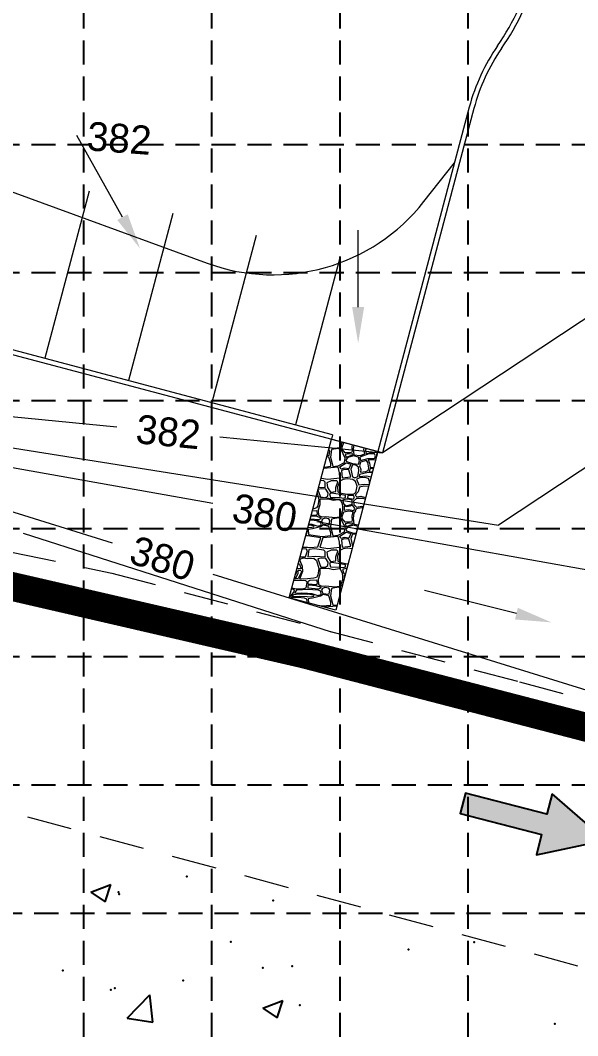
# Model space of a CAD drawing. Header units: feet. Extents: x 3681 to 4536, y 5858 to 6393.
# Drawn here: x 4155.2 to 4213.2, y 5952.6 to 6058.4 of the extents above; entities that cross this region are included whole.
import ezdxf
from ezdxf.enums import TextEntityAlignment as Align

# ---------------------------------------------------------------- set-up
doc = ezdxf.new("R2010")
doc.units = ezdxf.units.FT
doc.header["$MEASUREMENT"] = 0
doc.linetypes.add('DGN Style 2', pattern=[7.80286178864948, 4.681717073189688, -3.121144715459792])
doc.linetypes.add('HIDDEN', pattern=[0.375, 0.25, -0.125])
doc.layers.get('0').update_dxf_attribs({"lineweight": 0})
doc.layers.add('arrrrrows', color=252, linetype='Continuous')
doc.layers.add('GRID', color=254, linetype='HIDDEN')
for name, color, linetype, lineweight in [('Level 35', 7, 'Continuous', 0), ('Level 38', 7, 'Continuous', 0), ('Level 43', 7, 'Continuous', 0), ('LIMITS OF DISTURBANCE', 1, 'HIDDEN', 50), ('PC', 7, 'Continuous', 0), ('Proposed Contour Numbers', 7, 'Continuous', 0)]:
    doc.layers.add(name, color=color, linetype=linetype, lineweight=lineweight)
doc.styles.add('Style-ENGINEERING', font='ENGINEERING.shx')

# ---------------------------------------------------------------- blocks, each defined once
blk = doc.blocks.new('ARROW')
blk.add_lwpolyline([(-67.00679329302966, -25.35842018353742), (-59.3270347441985, -25.41938721699262), (-59.57091179542658, -56.1384215279777), (-51.89114823905948, -56.19938584448118), (-51.64727869913713, -25.48035696739953), (-43.96752265407486, -25.54132400085473), (-55.30425519266737, -2.410587189246144), (-67.00678578172392, -25.35840795725562)], close=True)
at = {"color": 254}
for points in [[(-43.96751955730906, -25.54132267721434), (-67.00679354271597, -25.35841771446121), (-55.30425158724847, -2.410596210431322), (-67.00679354271597, -25.35841771446121)], [(-59.57090883123692, -56.13841801592571), (-51.89115083610795, -56.19938633684342), (-59.32703554756517, -25.41938603537892), (-51.64727755243712, -25.48035435629663)]]:
    blk.add_solid(points, dxfattribs=at)

msp = doc.modelspace()

# ---------------------------------------------------------------- linework, layer by layer
at = {"color": 0, "linetype": 'ByBlock', "lineweight": -2}
for p, q in [((4162.504327082493, 5967.556971559786), (4164.604883042112, 5968.363299446262)), ((4163.996601414513, 5966.550403643362), (4164.60489114041, 5968.363278224926)), ((4162.504327091906, 5967.556971558502), (4163.996594722505, 5966.550424332254)), ((4166.314887025837, 5954.415466492193), (4168.651541888773, 5956.85076299396)), ((4168.982984909048, 5954.001647283216), (4168.651539375056, 5956.850741580057)), ((4180.411538646046, 5955.478404839827), (4182.512094605666, 5956.284732726303)), ((4181.903803351246, 5954.471822940175), (4182.512093077143, 5956.284697521739)), ((4180.411538659095, 5955.478404843533), (4181.903806289693, 5954.471857617285)), ((4166.314887027586, 5954.415466501288), (4168.982989649297, 5954.001668966224))]:
    msp.add_line(p, q, dxfattribs=at)
for p in [(4172.498211102531, 5969.203573974701), (4165.397253383499, 5967.537699581609), (4165.479043515267, 5967.357605153104), (4181.49371660044, 5966.680959001075), (4177.094410807884, 5962.390485331971), (4202.424789216369, 5962.350144220462), (4195.588755379329, 5961.58375968975), (4159.598825727612, 5959.387335862002), (4180.435559702751, 5959.663201753277), (4183.478277915516, 5959.855788687138), (4172.116319804172, 5958.359958524296), (4201.778449922055, 5958.806630277688), (4164.606124979266, 5957.37122261823), (4165.032457723982, 5957.55088396667), (4184.282864841784, 5955.803480807718), (4210.805566200144, 5953.846233182947)]:
    msp.add_point(p, dxfattribs=at)
at = {"layer": 'GRID', "linetype": 'HIDDEN', "ltscale": 10}
for p, q in [((4161.756003479193, 6378.749137308389), (4161.756003479193, 5912.023582068916)), ((4175.089336812514, 6378.749137308389), (4175.089336812514, 5912.023582068916)), ((4188.422670145836, 6378.749137308389), (4188.422670145836, 5912.023582068916)), ((4201.756003479157, 6378.749137308389), (4201.756003479157, 5912.023582068916)), ((3695.089336812951, 6045.415803975358), (4521.756003478866, 6045.415803975358)), ((3695.089336812951, 6032.082470642037), (4521.756003478866, 6032.082470642037)), ((3695.089336812951, 6018.749137308716), (4521.756003478866, 6018.749137308716)), ((3695.089336812951, 6005.415803975395), (4521.756003478866, 6005.415803975395)), ((3695.089336812951, 5992.082470642074), (4521.756003478866, 5992.082470642074)), ((3695.089336812951, 5978.749137308752), (4521.756003478866, 5978.749137308752)), ((3695.388284074318, 5965.356915402201), (4522.054950740233, 5965.356915402201))]:
    msp.add_line(p, q, dxfattribs=at)
at = {"layer": 'Level 35', "color": 7, "linetype": 'DGN Style 2', "lineweight": 0}
for p, q in [((4108.444766980295, 6012.532050074958), (4164.702590855115, 6000.790842332024)), ((4164.702590855115, 6000.790842332024), (4207.127434028294, 5989.456218005142)), ((4207.127434028294, 5989.456218005142), (4235.315396145096, 5981.934900915077)), ((4140.870734914798, 5979.480664467173), (4237.921528902507, 5953.191044831206))]:
    msp.add_line(p, q, dxfattribs=at)
at = {"layer": 'Level 38', "color": 7, "linetype": 'Continuous', "lineweight": 0}
for p, q in [((4201.917084457486, 6049.313639597276), (4192.392507049536, 6013.43367090058)), ((4202.400347197501, 6049.185354274216), (4192.875769789552, 6013.305385577521)), ((4162.34414672166, 6040.550935541506), (4157.725875091483, 6023.153476900949)), ((4171.042876041939, 6038.241799726417), (4166.424604411762, 6020.844341085861)), ((4179.741605362217, 6035.932663911329), (4175.12333373204, 6018.535205270772)), ((4192.875769789552, 6013.305385577521), (4113.620680427014, 6034.34417855944)), ((4187.688164972442, 6015.199786871201), (4114.23222849009, 6034.699155976395)), ((4188.440334682495, 6033.62352809624), (4183.822063052318, 6016.226069455684))]:
    msp.add_line(p, q, dxfattribs=at)
at = {"layer": 'Level 38', "color": 1, "linetype": 'Continuous', "lineweight": 0}
msp.add_line((4187.688164972442, 6015.199786871202), (4187.559879649381, 6014.716524131186), dxfattribs=at)
at = {"layer": 'Level 38', "color": 7, "linetype": 'Continuous', "lineweight": 0}
for centre, radius, start, end in [((4183.048368933649, 6070.749730019957), 26.5, 325.3894359229241, 344.732999999997), ((4183.048368933649, 6070.749730019957), 27, 325.3894359229242, 344.732999999997), ((4221.73085679812, 6044.053941351797), 20.5, 145.3894359229237, 165.1333267376576), ((4221.73085679812, 6044.053941351797), 20, 145.3894359229235, 165.1333267376562)]:
    msp.add_arc(centre, radius, start, end, dxfattribs=at)
at = {"layer": 'Level 43', "color": 1, "linetype": 'Continuous', "lineweight": 0}
for p, q in [((4183.180482253596, 5998.218926942215), (4187.559879649381, 6014.716524131186)), ((4187.335537927259, 6013.871408004517), (4187.998176677892, 6013.805290561923)), ((4187.559879649381, 6014.716524131186), (4192.392507049536, 6013.43367090058)), ((4187.998176677892, 6013.805290561923), (4188.529026677892, 6013.898740561923)), ((4188.529026677892, 6013.898740561923), (4188.687187455498, 6014.417272742404)), ((4188.674726677892, 6013.898740561923), (4188.843982123622, 6014.37565055019)), ((4188.695526677892, 6013.701440561923), (4188.674726677892, 6013.898740561923)), ((4189.740953613838, 6014.137543475362), (4189.694676677892, 6013.940290561923)), ((4189.694676677892, 6013.940290561923), (4189.736326677892, 6013.493740561923)), ((4189.891431806899, 6014.097598033655), (4189.829976677893, 6013.722190561924)), ((4187.290476677892, 6012.860290561923), (4187.078928392129, 6012.904736025973)), ((4187.11936148925, 6013.057051262323), (4187.332076677892, 6013.036840561923)), ((4187.311276677892, 6013.659890561923), (4187.280921015481, 6013.665661019538)), ((4187.498626677892, 6012.195740561923), (4187.290476677892, 6012.860290561923)), ((4187.404926677892, 6013.483390561923), (4187.311276677892, 6013.659890561923)), ((4187.332076677892, 6013.036840561923), (4187.404926677892, 6013.483390561923)), ((4187.581876677892, 6013.639140561922), (4187.456976677892, 6012.860290561923)), ((4187.456976677892, 6012.860290561923), (4187.654726677893, 6012.206090561923)), ((4188.300026677892, 6013.763740561923), (4187.581876677892, 6013.639140561922)), ((4192.392507049536, 6013.43367090058), (4188.013109653753, 5996.936073711613)), ((4188.581026677892, 6013.639140561922), (4188.300026677892, 6013.763740561923)), ((4188.997376677892, 6012.746090561923), (4188.581026677892, 6013.639140561922)), ((4188.997376677892, 6013.306840561922), (4188.695526677892, 6013.701440561923)), ((4189.434476677892, 6013.296440561923), (4188.997376677892, 6013.306840561922)), ((4189.205526677893, 6013.171840561923), (4189.007776677892, 6013.119940561924)), ((4189.007776677892, 6013.119940561924), (4189.111826677892, 6012.870690561924)), ((4189.278376677892, 6012.829140561923), (4189.080626677892, 6012.569540561923)), ((4189.111826677892, 6012.870690561924), (4189.809176677892, 6013.109540561923)), ((4189.757126677892, 6013.213390561923), (4189.205526677893, 6013.171840561923)), ((4189.861226677893, 6012.984940561923), (4189.278376677892, 6012.829140561923)), ((4189.642676677892, 6013.348390561922), (4189.434476677892, 6013.296440561923)), ((4189.736326677892, 6013.493740561923), (4189.642676677892, 6013.348390561922)), ((4189.809176677892, 6013.109540561923), (4189.757126677892, 6013.213390561923)), ((4189.829976677893, 6013.722190561924), (4189.902876677892, 6013.109540561923)), ((4190.392026677892, 6012.849940561923), (4189.861226677893, 6012.984940561923)), ((4189.902876677892, 6013.109540561923), (4190.548126677892, 6013.016090561923)), ((4190.475276677892, 6012.486490561923), (4190.392026677892, 6012.849940561923)), ((4191.459226677893, 6013.205190561924), (4190.519626677892, 6012.854840561923)), ((4190.519626677892, 6012.854840561923), (4190.595526677892, 6012.494990561923)), ((4190.548126677892, 6013.016090561923), (4191.026926677892, 6013.192590561923)), ((4190.954076677893, 6013.649540561923), (4190.988423903088, 6013.806394152615)), ((4191.026926677892, 6013.192590561923), (4190.954076677893, 6013.649540561923)), ((4191.195276280957, 6013.75148380691), (4191.127026677892, 6013.602890561922)), ((4191.127026677892, 6013.602890561922), (4191.174476677892, 6013.252540561923)), ((4191.174476677892, 6013.252540561923), (4191.705976677892, 6013.347240561923)), ((4191.354826677893, 6012.722290561923), (4192.076126677892, 6012.769590561923)), ((4192.047676677892, 6013.205190561924), (4191.459226677893, 6013.205190561924)), ((4191.705976677892, 6013.347240561923), (4192.294426677892, 6013.366190561924)), ((4192.152076677892, 6013.006340561923), (4192.047676677892, 6013.205190561924)), ((4192.076126677892, 6012.769590561923), (4192.152076677892, 6013.006340561923)), ((4192.265926677892, 6013.186240561923), (4192.24713539288, 6012.886042353212)), ((4192.346442001712, 6013.260139582268), (4192.265926677892, 6013.186240561923)), ((4192.294426677892, 6013.366190561924), (4192.344825918351, 6013.446328175415)), ((4188.268826677892, 6011.801090561923), (4186.754713574021, 6011.683388660471)), ((4186.793997823651, 6011.831376081497), (4187.498626677892, 6011.904940561923)), ((4187.498626677892, 6011.904940561923), (4187.498626677892, 6012.195740561923)), ((4187.654726677893, 6012.206090561923), (4187.696376677893, 6011.894590561923)), ((4187.696376677893, 6011.894590561923), (4188.258376677893, 6011.946490561923)), ((4188.258376677893, 6011.946490561923), (4188.914076677893, 6012.299540561923)), ((4188.404126677892, 6011.240340561922), (4188.268826677892, 6011.801090561923)), ((4188.435326677893, 6011.853040561923), (4189.101426677892, 6012.278790561923)), ((4188.549826677892, 6011.603790561923), (4188.435326677893, 6011.853040561923)), ((4188.914076677893, 6011.728440561923), (4188.549826677892, 6011.603790561923)), ((4188.914076677893, 6012.299540561923), (4188.997376677892, 6012.746090561923)), ((4189.392876677893, 6011.655740561923), (4188.914076677893, 6011.728440561923)), ((4189.080626677892, 6012.569540561923), (4189.122276677892, 6012.393040561923)), ((4189.101426677892, 6012.278790561923), (4189.580226677892, 6012.123040561923)), ((4189.122276677892, 6012.393040561923), (4189.757126677892, 6012.206090561923)), ((4189.580226677892, 6012.123040561923), (4189.392876677893, 6011.655740561923)), ((4189.767576677892, 6012.060740561923), (4189.580226677892, 6011.603790561923)), ((4189.757126677892, 6012.206090561923), (4190.371226677892, 6012.123040561923)), ((4190.121426677892, 6012.008790561923), (4189.767576677892, 6012.060740561923)), ((4190.381626677892, 6011.811490561923), (4190.121426677892, 6012.008790561923)), ((4190.371226677892, 6012.123040561923), (4190.475276677892, 6012.486490561923)), ((4190.412826677893, 6011.437640561922), (4190.381626677892, 6011.811490561923)), ((4190.600176677892, 6012.351490561923), (4190.496126677892, 6011.946490561923)), ((4190.496126677892, 6011.946490561923), (4190.631426677892, 6011.562290561923)), ((4190.595526677892, 6012.494990561923), (4191.354826677893, 6012.722290561923)), ((4191.214276677892, 6012.517640561922), (4190.600176677892, 6012.351490561923)), ((4191.370376677893, 6012.299540561923), (4191.214276677892, 6012.517640561922)), ((4191.474476677892, 6011.749190561924), (4191.370376677893, 6012.299540561923)), ((4191.391176677892, 6011.479190561923), (4191.474476677892, 6011.749190561924)), ((4191.990726677893, 6012.589690561923), (4191.402276677893, 6012.570740561923)), ((4191.402276677893, 6012.570740561923), (4191.535126677893, 6012.239340561923)), ((4191.535126677893, 6012.239340561923), (4191.592076677893, 6011.803740561923)), ((4191.592076677893, 6011.803740561923), (4191.953588758755, 6011.780224888316)), ((4192.157880733167, 6012.549811751118), (4191.990726677893, 6012.589690561923)), ((4186.48884977797, 6010.681855020566), (4187.207176677892, 6010.565390561923)), ((4187.207176677892, 6010.565390561923), (4188.435326677893, 6010.700390561922)), ((4188.435326677893, 6010.700390561922), (4188.404126677892, 6011.240340561922)), ((4188.924526677893, 6011.572640561923), (4188.601876677893, 6011.458440561923)), ((4188.601876677893, 6011.458440561923), (4188.685126677892, 6010.721140561923)), ((4188.685126677892, 6010.721140561923), (4189.590626677892, 6010.804240561924)), ((4189.382476677893, 6011.531140561922), (4188.924526677893, 6011.572640561923)), ((4189.590626677892, 6010.804240561924), (4189.382476677893, 6011.531140561922)), ((4189.580226677892, 6011.603790561923), (4189.767576677892, 6010.804240561924)), ((4189.767576677892, 6010.804240561924), (4189.996526677892, 6010.700390561922)), ((4189.996526677892, 6010.700390561922), (4190.298376677893, 6010.835390561922)), ((4190.511876677892, 6010.699840561922), (4190.180626677892, 6010.556890561923)), ((4190.298376677893, 6010.835390561922), (4190.412826677893, 6011.437640561922)), ((4190.491126677893, 6011.055690561923), (4190.462676677892, 6010.856840561923)), ((4190.462676677892, 6010.856840561923), (4191.221926677892, 6010.904140561923)), ((4191.392776677892, 6011.263990561923), (4190.491126677893, 6011.055690561923)), ((4191.031126677893, 6010.753440561924), (4190.511876677892, 6010.699840561922)), ((4190.631426677892, 6011.562290561923), (4190.600176677892, 6011.302690561924)), ((4190.600176677892, 6011.302690561924), (4191.151826677892, 6011.354590561923)), ((4191.425026677892, 6010.628340561922), (4191.031126677893, 6010.753440561924)), ((4191.151826677892, 6011.354590561923), (4191.391176677892, 6011.479190561923)), ((4191.221926677892, 6010.904140561923), (4191.693549542852, 6010.800632983405)), ((4191.801959622292, 6011.209023832689), (4191.392776677892, 6011.263990561923)), ((4191.592076677893, 6011.690140561923), (4191.506676677892, 6011.377640561923)), ((4191.506676677892, 6011.377640561923), (4191.835629083932, 6011.335859825293)), ((4191.921905786604, 6011.66087218632), (4191.592076677893, 6011.690140561923)), ((4186.238203718689, 6009.737648010031), (4186.926976677893, 6009.690240561923)), ((4186.784276677892, 6010.384190561923), (4186.423722585382, 6010.436514830522)), ((4186.909126677892, 6010.259640561922), (4186.784276677892, 6010.384190561923)), ((4186.926976677893, 6009.690240561923), (4186.909126677892, 6010.259640561922)), ((4187.551176677892, 6010.401990561923), (4187.078526677892, 6010.188490561924)), ((4187.078526677892, 6010.188490561924), (4187.158776677892, 6009.690240561923)), ((4187.158776677892, 6009.690240561923), (4187.453076677893, 6009.227590561923)), ((4188.130776677892, 6010.401990561923), (4187.551176677892, 6010.401990561923)), ((4188.014876677892, 6009.708040561923), (4188.228876677892, 6010.304140561922)), ((4188.032676677892, 6009.298790561923), (4188.014876677892, 6009.708040561923)), ((4188.228876677892, 6010.304140561922), (4188.130776677892, 6010.401990561923)), ((4188.433976677892, 6010.348640561922), (4188.184276677892, 6009.779190561923)), ((4188.184276677892, 6009.779190561923), (4188.246726677892, 6009.263190561924)), ((4188.799576677892, 6010.544340561923), (4188.433976677892, 6010.348640561922)), ((4189.236526677892, 6010.597740561923), (4188.799576677892, 6010.544340561923)), ((4189.807226677893, 6010.526540561923), (4189.236526677892, 6010.597740561923)), ((4190.074776677892, 6010.313040561923), (4189.807226677893, 6010.526540561923)), ((4190.235276677892, 6009.823690561923), (4190.074776677892, 6010.313040561923)), ((4190.146076677893, 6009.325440561924), (4190.235276677892, 6009.823690561923)), ((4190.180626677892, 6010.556890561923), (4190.413376677892, 6009.967390561923)), ((4190.485026677892, 6009.735140561923), (4190.341776677892, 6009.252790561923)), ((4190.413376677892, 6009.967390561923), (4190.977426677892, 6010.029890561923)), ((4190.941576677892, 6009.833390561923), (4190.485026677892, 6009.735140561923)), ((4191.430984191988, 6009.811524893209), (4190.941576677892, 6009.833390561923)), ((4190.977426677892, 6010.029890561923), (4191.480497792653, 6009.998047230722)), ((4191.523526677892, 6010.315740561923), (4191.425026677892, 6010.628340561922)), ((4191.530687006179, 6010.187114664695), (4191.523526677892, 6010.315740561923)), ((4186.06714090986, 6009.093238503647), (4186.240326677893, 6008.498040561923)), ((4186.166327085932, 6009.4668820513), (4186.445426677892, 6008.631490561923)), ((4186.498926677892, 6009.547890561923), (4186.171868918492, 6009.487758649835)), ((4186.445426677892, 6008.631490561923), (4186.935876677892, 6008.640390561923)), ((4186.980476677893, 6009.512290561923), (4186.498926677892, 6009.547890561923)), ((4186.935876677892, 6008.640390561923), (4187.185576677893, 6008.782740561923)), ((4187.221226677892, 6009.129740561923), (4186.980476677893, 6009.512290561923)), ((4187.185576677893, 6008.782740561923), (4187.221226677892, 6009.129740561923)), ((4187.577926677892, 6009.111940561923), (4187.354976677892, 6009.049640561922)), ((4187.354976677892, 6009.049640561922), (4187.461976677892, 6008.667090561923)), ((4187.453076677893, 6009.227590561923), (4188.032676677892, 6009.298790561923)), ((4187.461976677892, 6008.667090561923), (4188.469626677892, 6008.640390561923)), ((4188.264526677892, 6009.014090561923), (4187.577926677892, 6009.111940561923)), ((4188.246726677892, 6009.263190561924), (4188.425076677892, 6009.147540561923)), ((4189.040326677892, 6008.862840561923), (4188.264526677892, 6009.014090561923)), ((4188.425076677892, 6009.147540561923), (4189.174126677893, 6008.987390561922)), ((4188.469626677892, 6008.640390561923), (4188.826326677892, 6008.595890561923)), ((4188.826326677892, 6008.595890561923), (4189.040326677892, 6008.649290561922)), ((4189.040326677892, 6008.649290561922), (4189.040326677892, 6008.862840561923)), ((4189.174126677893, 6008.987390561922), (4189.833976677893, 6008.987390561922)), ((4189.263276677892, 6008.853940561923), (4189.227626677893, 6008.631490561923)), ((4189.227626677893, 6008.631490561923), (4189.833976677893, 6008.489140561923)), ((4189.851826677893, 6008.853940561923), (4189.263276677892, 6008.853940561923)), ((4189.833976677893, 6008.987390561922), (4190.065826677893, 6009.138640561922)), ((4189.833976677893, 6008.489140561923), (4189.976676677892, 6008.649290561922)), ((4190.189576677893, 6008.547140561923), (4189.849376677892, 6008.288140561923)), ((4189.976676677892, 6008.649290561922), (4189.851826677893, 6008.853940561923)), ((4190.341776677892, 6009.252790561923), (4190.037376677892, 6008.913390561923)), ((4190.037376677892, 6008.913390561923), (4190.225376677892, 6008.734740561923)), ((4190.065826677893, 6009.138640561922), (4190.146076677893, 6009.325440561924)), ((4190.878926677892, 6008.565040561923), (4190.189576677893, 6008.547140561923)), ((4190.225376677892, 6008.734740561923), (4190.610326677893, 6008.779390561923)), ((4190.610326677893, 6008.779390561923), (4191.124823546606, 6008.658189275056)), ((4191.076427364148, 6008.475876355827), (4190.878926677892, 6008.565040561923)), ((4186.008476677893, 6007.563840561923), (4185.723126677893, 6007.474890561923)), ((4186.151126677893, 6007.804090561923), (4186.008476677893, 6007.563840561923)), ((4186.240326677893, 6008.498040561923), (4186.151126677893, 6007.804090561923)), ((4186.174676677892, 6007.279290561923), (4186.400826677893, 6007.919740561923)), ((4186.400826677893, 6007.919740561923), (4186.409726677893, 6008.480240561923)), ((4186.409726677893, 6008.480240561923), (4187.230126677892, 6008.533640561923)), ((4187.230126677892, 6008.533640561923), (4187.756276677892, 6008.391290561923)), ((4187.756276677892, 6008.391290561923), (4188.451826677892, 6008.471340561923)), ((4188.451826677892, 6008.471340561923), (4188.683676677892, 6008.026490561923)), ((4188.683676677892, 6008.026490561923), (4188.728226677892, 6007.661740561924)), ((4188.728226677892, 6007.661740561924), (4188.706576677892, 6007.280840561923)), ((4189.067126677893, 6008.471340561923), (4188.719326677892, 6008.391290561923)), ((4188.719326677892, 6008.391290561923), (4188.862026677893, 6007.973140561922)), ((4188.862026677893, 6007.973140561922), (4189.147376677893, 6007.804090561923)), ((4189.174126677893, 6007.688440561923), (4188.879826677892, 6007.750690561923)), ((4188.879826677892, 6007.750690561923), (4188.897676677892, 6007.341440561923)), ((4189.379226677893, 6008.489140561923), (4189.067126677893, 6008.471340561923)), ((4189.147376677893, 6007.804090561923), (4189.709126677893, 6007.955340561923)), ((4189.521876677893, 6007.750690561923), (4189.174126677893, 6007.688440561923)), ((4189.718076677893, 6008.373490561923), (4189.379226677893, 6008.489140561923)), ((4189.744826677893, 6007.857440561923), (4189.521876677893, 6007.750690561923)), ((4189.709126677893, 6007.955340561923), (4189.718076677893, 6008.373490561923)), ((4189.914226677893, 6007.697290561923), (4189.744826677893, 6007.857440561923)), ((4189.849376677892, 6008.288140561923), (4189.885176677892, 6007.930840561923)), ((4189.885176677892, 6007.930840561923), (4190.171676677892, 6007.653940561923)), ((4189.896426677892, 6007.314740561923), (4189.985576677893, 6007.501590561923)), ((4189.985576677893, 6007.501590561923), (4189.914226677893, 6007.697290561923)), ((4190.086176677892, 6007.278790561923), (4190.189576677893, 6007.519940561923)), ((4190.171676677892, 6007.653940561923), (4190.726726677893, 6007.752190561923)), ((4190.189576677893, 6007.519940561923), (4190.726726677893, 6007.600340561923)), ((4190.726726677893, 6007.752190561923), (4190.868254078635, 6007.691668233219)), ((4190.726726677893, 6007.600340561923), (4190.831345512623, 6007.552630233271)), ((4185.361641586516, 6006.435556954854), (4186.270476677892, 6006.354590561923)), ((4185.989476677893, 6006.697240561924), (4185.438498117373, 6006.725082652759)), ((4185.473226997537, 6006.855909573444), (4186.051926677892, 6006.811490561923)), ((4186.031076677892, 6007.257990561923), (4185.574548312119, 6007.237596386397)), ((4185.723126677893, 6007.474890561923), (4185.635538037193, 6007.467350351612)), ((4186.541076677892, 6006.510340561923), (4185.989476677893, 6006.697240561924)), ((4186.114326677893, 6006.977640561922), (4186.031076677892, 6007.257990561923)), ((4186.051926677892, 6006.811490561923), (4186.114326677893, 6006.977640561922)), ((4186.174676677892, 6007.257040561923), (4186.228826677892, 6006.853040561923)), ((4186.228826677892, 6006.853040561923), (4186.384976677892, 6006.707640561923)), ((4186.270476677892, 6006.354590561923), (4186.541076677892, 6006.510340561923)), ((4186.384976677892, 6006.707640561923), (4186.624326677893, 6006.645340561923)), ((4186.624326677893, 6006.645340561923), (4186.957376677892, 6006.686890561922)), ((4186.874126677892, 6006.520740561923), (4186.634726677892, 6006.385740561923)), ((4187.311276677892, 6006.437640561922), (4186.874126677892, 6006.520740561923)), ((4186.957376677892, 6006.686890561922), (4187.998176677892, 6006.583040561923)), ((4187.404926677892, 6006.261140561923), (4187.311276677892, 6006.437640561922)), ((4188.300026677892, 6006.541490561923), (4187.581876677892, 6006.416890561923)), ((4187.998176677892, 6006.583040561923), (4188.529026677892, 6006.676490561923)), ((4188.581026677892, 6006.416890561923), (4188.300026677892, 6006.541490561923)), ((4188.529026677892, 6006.676490561923), (4188.706576677892, 6007.258590561923)), ((4188.674726677892, 6006.676490561923), (4188.851626677892, 6007.174940561923)), ((4188.695526677892, 6006.479190561923), (4188.674726677892, 6006.676490561923)), ((4188.997376677892, 6006.084590561923), (4188.695526677892, 6006.479190561923)), ((4188.851626677892, 6007.174940561923), (4189.372026677892, 6007.278790561923)), ((4188.897676677892, 6007.341440561923), (4189.316776677892, 6007.394840561923)), ((4189.316776677892, 6007.394840561923), (4189.896426677892, 6007.314740561923)), ((4189.372026677892, 6007.278790561923), (4189.809176677892, 6007.206090561923)), ((4189.809176677892, 6007.206090561923), (4189.694676677892, 6006.718040561923)), ((4189.694676677892, 6006.718040561923), (4189.736326677892, 6006.271490561923)), ((4189.913276677892, 6007.008790561923), (4189.829976677893, 6006.499940561924)), ((4189.829976677893, 6006.499940561924), (4189.902876677892, 6005.887290561923)), ((4190.081226677892, 6007.261090561923), (4189.913276677892, 6007.008790561923)), ((4185.119411916058, 6005.523055263576), (4185.541926677892, 6005.554990561923)), ((4185.583526677892, 6005.399240561923), (4185.146426677892, 6005.326540561923)), ((4185.521076677893, 6005.752290561923), (4185.189450376108, 6005.786896654799)), ((4185.217808007414, 6005.89372248864), (4185.541926677892, 6005.866540561923)), ((4186.187226677893, 6006.240340561922), (4185.320536299171, 6006.280709515428)), ((4185.781276677892, 6005.669190561924), (4185.521076677893, 6005.752290561923)), ((4185.541926677892, 6005.866540561923), (4186.166376677892, 6005.679590561923)), ((4185.541926677892, 6005.554990561923), (4185.750076677892, 6005.596540561923)), ((4186.416176677893, 6005.596540561923), (4185.583526677892, 6005.399240561923)), ((4185.750076677892, 6005.596540561923), (4185.781276677892, 6005.669190561924)), ((4186.166376677892, 6005.679590561923), (4186.489026677892, 6005.783440561923)), ((4186.478626677892, 6006.126140561923), (4186.187226677893, 6006.240340561922)), ((4186.697176677892, 6005.762690561924), (4186.416176677893, 6005.596540561923)), ((4186.489026677892, 6005.783440561923), (4186.478626677892, 6006.126140561923)), ((4186.634726677892, 6006.385740561923), (4186.530676677892, 6006.229990561923)), ((4186.530676677892, 6006.229990561923), (4186.676376677892, 6005.876890561923)), ((4186.676376677892, 6005.876890561923), (4187.332076677892, 6005.814590561923)), ((4187.290476677892, 6005.638040561923), (4186.697176677892, 6005.762690561924)), ((4187.498626677892, 6004.973490561923), (4187.290476677892, 6005.638040561923)), ((4187.332076677892, 6005.814590561923), (4187.404926677892, 6006.261140561923)), ((4187.581876677892, 6006.416890561923), (4187.456976677892, 6005.638040561923)), ((4187.456976677892, 6005.638040561923), (4187.654726677893, 6004.983840561923)), ((4188.997376677892, 6005.523840561923), (4188.581026677892, 6006.416890561923)), ((4188.914076677893, 6005.077290561923), (4188.997376677892, 6005.523840561923)), ((4189.434476677892, 6006.074190561923), (4188.997376677892, 6006.084590561923)), ((4189.205526677893, 6005.949590561922), (4189.007776677892, 6005.897690561923)), ((4189.007776677892, 6005.897690561923), (4189.111826677892, 6005.648440561923)), ((4189.278376677892, 6005.606890561922), (4189.080626677892, 6005.347290561923)), ((4189.111826677892, 6005.648440561923), (4189.809176677892, 6005.887290561923)), ((4189.757126677892, 6005.991140561922), (4189.205526677893, 6005.949590561922)), ((4189.861226677893, 6005.762690561924), (4189.278376677892, 6005.606890561922)), ((4189.642676677892, 6006.126140561923), (4189.434476677892, 6006.074190561923)), ((4189.736326677892, 6006.271490561923), (4189.642676677892, 6006.126140561923)), ((4189.809176677892, 6005.887290561923), (4189.757126677892, 6005.991140561922)), ((4190.324890102814, 6005.644765613987), (4189.861226677893, 6005.762690561924)), ((4189.902876677892, 6005.887290561923), (4190.371262660527, 6005.819455350645)), ((4185.057526677892, 6004.652540561923), (4184.890192764843, 6004.659565408011)), ((4184.934293962747, 6004.825698721071), (4184.978226677892, 6004.827690561923)), ((4184.978226677892, 6004.827690561923), (4185.035176677892, 6005.064440561923)), ((4185.035176677892, 6005.064440561923), (4185.026468336801, 6005.172928158564)), ((4186.478626677892, 6004.454240561923), (4185.072426677893, 6004.652290561923)), ((4185.146426677892, 6005.326540561923), (4185.177626677892, 6004.796940561923)), ((4185.177626677892, 6004.796940561923), (4186.603526677892, 6004.589240561923)), ((4186.155976677893, 6003.530040561923), (4186.478626677892, 6004.454240561923)), ((4186.665976677892, 6004.454240561923), (4186.374526677892, 6003.478140561922)), ((4186.603526677892, 6004.589240561923), (4187.498626677892, 6004.682690561924)), ((4188.268826677892, 6004.578840561922), (4186.665976677892, 6004.454240561923)), ((4187.498626677892, 6004.682690561924), (4187.498626677892, 6004.973490561923)), ((4187.654726677893, 6004.983840561923), (4187.696376677893, 6004.672340561923)), ((4187.696376677893, 6004.672340561923), (4188.258376677893, 6004.724240561924)), ((4188.258376677893, 6004.724240561924), (4188.914076677893, 6005.077290561923)), ((4188.404126677892, 6004.018090561923), (4188.268826677892, 6004.578840561922)), ((4188.435326677893, 6004.630790561923), (4189.101426677892, 6005.056540561923)), ((4188.549826677892, 6004.381540561923), (4188.435326677893, 6004.630790561923)), ((4188.914076677893, 6004.506190561923), (4188.549826677892, 6004.381540561923)), ((4188.924526677893, 6004.350390561923), (4188.601876677893, 6004.236190561924)), ((4189.392876677893, 6004.433490561923), (4188.914076677893, 6004.506190561923)), ((4189.382476677893, 6004.308890561922), (4188.924526677893, 6004.350390561923)), ((4189.080626677892, 6005.347290561923), (4189.122276677892, 6005.170790561923)), ((4189.101426677892, 6005.056540561923), (4189.580226677892, 6004.900790561923)), ((4189.122276677892, 6005.170790561923), (4189.757126677892, 6004.983840561923)), ((4189.590626677892, 6003.581990561923), (4189.382476677893, 6004.308890561922)), ((4189.580226677892, 6004.900790561923), (4189.392876677893, 6004.433490561923)), ((4189.767576677892, 6004.838490561923), (4189.580226677892, 6004.381540561923)), ((4189.580226677892, 6004.381540561923), (4189.767576677892, 6003.581990561923)), ((4189.757126677892, 6004.983840561923), (4190.135847077489, 6004.932622960251)), ((4190.097982221609, 6004.789982527456), (4189.767576677892, 6004.838490561923)), ((4184.963376677892, 6003.281040561923), (4184.532191469866, 6003.310941242653)), ((4184.580028793822, 6003.491148889939), (4185.057626677893, 6003.469390561922)), ((4185.070826677892, 6003.102440561924), (4184.963376677892, 6003.281040561923)), ((4185.071926677892, 6003.469340561923), (4185.364976677893, 6003.446990561923)), ((4185.803376677893, 6003.304290561923), (4185.214826677892, 6003.233140561922)), ((4185.364976677893, 6003.446990561923), (4186.155976677893, 6003.530040561923)), ((4186.784276677892, 6003.161940561923), (4185.803376677893, 6003.304290561923)), ((4186.374526677892, 6003.478140561922), (4187.207176677892, 6003.343140561922)), ((4187.207176677892, 6003.343140561922), (4188.435326677893, 6003.478140561922)), ((4188.435326677893, 6003.478140561922), (4188.404126677892, 6004.018090561923)), ((4188.799576677892, 6003.322090561923), (4188.433976677892, 6003.126390561923)), ((4188.601876677893, 6004.236190561924), (4188.685126677892, 6003.498890561923)), ((4188.685126677892, 6003.498890561923), (4189.590626677892, 6003.581990561923)), ((4189.236526677892, 6003.375490561923), (4188.799576677892, 6003.322090561923)), ((4189.706917418222, 6003.316805051651), (4189.236526677892, 6003.375490561923)), ((4189.767576677892, 6003.581990561923), (4189.776266365678, 6003.578048984826)), ((4184.300876677892, 6002.244940561924), (4184.614226677892, 6002.369990561923)), ((4184.300876677892, 6002.066290561923), (4184.300876677892, 6002.244940561924)), ((4184.314359769501, 6002.490348973251), (4184.757476677893, 6002.468240561923)), ((4184.614226677892, 6002.369990561923), (4185.057776677892, 6002.321640561922)), ((4184.757476677893, 6002.468240561923), (4184.855926677892, 6002.495040561923)), ((4184.855926677892, 6002.495040561923), (4185.070826677892, 6003.102440561924)), ((4185.070976677893, 6002.321640561922), (4185.749876677893, 6002.352340561923)), ((4185.214826677892, 6003.233140561922), (4185.125676677892, 6002.467990561923)), ((4185.125676677892, 6002.467990561923), (4185.892526677892, 6002.539190561924)), ((4185.749876677893, 6002.352340561923), (4185.999576677892, 6002.103190561923)), ((4185.892526677892, 6002.539190561924), (4186.926976677893, 6002.467990561923)), ((4186.498926677892, 6002.325640561922), (4186.160076677892, 6002.263340561923)), ((4186.160076677892, 6002.263340561923), (4186.445426677892, 6001.409240561923)), ((4186.980476677893, 6002.290040561923), (4186.498926677892, 6002.325640561922)), ((4186.909126677892, 6003.037390561923), (4186.784276677892, 6003.161940561923)), ((4186.926976677893, 6002.467990561923), (4186.909126677892, 6003.037390561923)), ((4187.221226677892, 6001.907490561923), (4186.980476677893, 6002.290040561923)), ((4187.551176677892, 6003.179740561923), (4187.078526677892, 6002.966240561923)), ((4187.078526677892, 6002.966240561923), (4187.158776677892, 6002.467990561923)), ((4187.158776677892, 6002.467990561923), (4187.453076677893, 6002.005340561923)), ((4188.130776677892, 6003.179740561923), (4187.551176677892, 6003.179740561923)), ((4188.014876677892, 6002.485790561923), (4188.228876677892, 6003.081890561923)), ((4188.032676677892, 6002.076540561923), (4188.014876677892, 6002.485790561923)), ((4188.228876677892, 6003.081890561923), (4188.130776677892, 6003.179740561923)), ((4188.433976677892, 6003.126390561923), (4188.184276677892, 6002.556940561924)), ((4188.184276677892, 6002.556940561924), (4188.246726677892, 6002.040940561923)), ((4184.139726677892, 6001.217740561923), (4183.997529526441, 6001.296819988577)), ((4184.127348920095, 6001.785861715157), (4184.247176677892, 6001.717940561924)), ((4184.417276677892, 6001.244540561923), (4184.139726677892, 6001.217740561923)), ((4184.247176677892, 6001.717940561924), (4184.417276677892, 6001.244540561923)), ((4184.560526677892, 6001.467840561922), (4184.300876677892, 6002.066290561923)), ((4184.605276677892, 6000.985490561923), (4184.560526677892, 6001.467840561922)), ((4185.999576677892, 6002.103190561923), (4186.240326677893, 6001.275790561923)), ((4186.240326677893, 6001.275790561923), (4186.151126677893, 6000.581840561923)), ((4186.400826677893, 6000.697490561924), (4186.409726677893, 6001.257990561923)), ((4186.409726677893, 6001.257990561923), (4187.230126677892, 6001.311390561923)), ((4186.445426677892, 6001.409240561923), (4186.935876677892, 6001.418140561923)), ((4186.935876677892, 6001.418140561923), (4187.185576677893, 6001.560490561923)), ((4187.185576677893, 6001.560490561923), (4187.221226677892, 6001.907490561923)), ((4187.230126677892, 6001.311390561923), (4187.756276677892, 6001.169040561923)), ((4187.577926677892, 6001.889690561923), (4187.354976677892, 6001.827390561923)), ((4187.354976677892, 6001.827390561923), (4187.461976677892, 6001.444840561922)), ((4187.453076677893, 6002.005340561923), (4188.032676677892, 6002.076540561923)), ((4187.461976677892, 6001.444840561922), (4188.469626677892, 6001.418140561923)), ((4188.264526677892, 6001.791840561923), (4187.577926677892, 6001.889690561923)), ((4187.756276677892, 6001.169040561923), (4188.451826677892, 6001.249090561922)), ((4188.246726677892, 6002.040940561923), (4188.425076677892, 6001.925290561923)), ((4189.040326677892, 6001.640590561923), (4188.264526677892, 6001.791840561923)), ((4188.425076677892, 6001.925290561923), (4189.174126677893, 6001.765140561923)), ((4188.451826677892, 6001.249090561922), (4188.683676677892, 6000.804240561924)), ((4188.469626677892, 6001.418140561923), (4188.826326677892, 6001.373640561923)), ((4189.067126677893, 6001.249090561922), (4188.719326677892, 6001.169040561923)), ((4188.719326677892, 6001.169040561923), (4188.862026677893, 6000.750890561922)), ((4188.826326677892, 6001.373640561923), (4189.040326677892, 6001.427040561923)), ((4189.040326677892, 6001.427040561923), (4189.040326677892, 6001.640590561923)), ((4189.159426187663, 6001.254354680071), (4189.067126677893, 6001.249090561922)), ((4189.174126677893, 6001.765140561923), (4189.295017712609, 6001.765140561923)), ((4183.898026677892, 6000.762190561923), (4183.820474222091, 6000.62983619438)), ((4183.835326677892, 6000.199440561923), (4184.094976677892, 6000.780040561923)), ((4184.103926677892, 6000.208390561923), (4183.835326677892, 6000.199440561923)), ((4183.916733344915, 6000.992453260292), (4183.898026677892, 6000.762190561923)), ((4184.094976677892, 6000.780040561923), (4184.112876677892, 6001.083740561923)), ((4184.435176677892, 6000.914040561923), (4184.103926677892, 6000.208390561923)), ((4184.112876677892, 6001.083740561923), (4184.381476677892, 6001.039090561922)), ((4184.274026677892, 6000.199440561923), (4184.605276677892, 6000.985490561923)), ((4184.685826677893, 6000.154790561923), (4184.274026677892, 6000.199440561923)), ((4184.381476677892, 6001.039090561922), (4184.435176677892, 6000.914040561923)), ((4185.057876677893, 6000.196490561923), (4184.685826677893, 6000.154790561923)), ((4185.723126677893, 6000.252640561923), (4185.070876677893, 6000.196490561923)), ((4186.008476677893, 6000.341590561923), (4185.723126677893, 6000.252640561923)), ((4186.151126677893, 6000.581840561923), (4186.008476677893, 6000.341590561923)), ((4186.174676677892, 6000.057040561923), (4186.400826677893, 6000.697490561924)), ((4188.683676677892, 6000.804240561924), (4188.728226677892, 6000.439490561923)), ((4188.728226677892, 6000.439490561923), (4188.706576677892, 6000.058590561923)), ((4188.862026677893, 6000.750890561922), (4189.003525516401, 6000.667062355685)), ((4188.962107444589, 6000.511036628091), (4188.879826677892, 6000.528440561923)), ((4188.879826677892, 6000.528440561923), (4188.892090107756, 6000.247274809987)), ((4183.725426677892, 5999.025840561922), (4183.421895793599, 5999.128354194185)), ((4183.455131476958, 5999.253556103669), (4183.877276677892, 5999.129990561923)), ((4183.658976677892, 5998.798590561923), (4183.725426677892, 5999.025840561922)), ((4183.687476677892, 6000.029590561923), (4183.660336167697, 6000.026581253743)), ((4184.465726677892, 6000.020140561923), (4183.687476677892, 6000.029590561923)), ((4183.877276677892, 5999.129990561923), (4184.579576677893, 5999.148940561923)), ((4184.551126677892, 5999.035290561923), (4183.924726677892, 5999.016390561923)), ((4184.911776677892, 5999.972790561923), (4184.465726677892, 6000.020140561923)), ((4185.049726677892, 5999.070390561923), (4184.551126677892, 5999.035290561923)), ((4184.579576677893, 5999.148940561923), (4184.940276677892, 5999.253090561922)), ((4185.035176677892, 5999.830740561923), (4184.911776677892, 5999.972790561923)), ((4184.940276677892, 5999.253090561922), (4185.006676677892, 5999.622390561923)), ((4185.006676677892, 5999.622390561923), (4185.035176677892, 5999.830740561923)), ((4186.187226677893, 5999.018090561923), (4185.070826677892, 5999.070090561922)), ((4185.125576677892, 5999.890390561923), (4185.104776677892, 5999.661940561923)), ((4185.104776677892, 5999.661940561923), (4186.051926677892, 5999.589240561923)), ((4185.167226677892, 5999.516540561923), (4185.104776677892, 5999.443840561923)), ((4185.104776677892, 5999.443840561923), (4185.104776677892, 5999.236190561924)), ((4185.104776677892, 5999.236190561924), (4186.270476677892, 5999.132340561922)), ((4185.333776677892, 6000.004590561923), (4185.125576677892, 5999.890390561923)), ((4185.989476677893, 5999.474990561923), (4185.167226677892, 5999.516540561923)), ((4186.031076677892, 6000.035740561923), (4185.333776677892, 6000.004590561923)), ((4186.541076677892, 5999.288090561923), (4185.989476677893, 5999.474990561923)), ((4186.114326677893, 5999.755390561922), (4186.031076677892, 6000.035740561923)), ((4186.051926677892, 5999.589240561923), (4186.114326677893, 5999.755390561922)), ((4186.174676677892, 6000.034790561923), (4186.228826677892, 5999.630790561923)), ((4186.228826677892, 5999.630790561923), (4186.384976677892, 5999.485390561923)), ((4186.270476677892, 5999.132340561922), (4186.541076677892, 5999.288090561923)), ((4186.384976677892, 5999.485390561923), (4186.624326677893, 5999.423090561922)), ((4186.634726677892, 5999.163490561923), (4186.530676677892, 5999.007740561923)), ((4186.624326677893, 5999.423090561922), (4186.957376677892, 5999.464640561922)), ((4186.874126677892, 5999.298490561923), (4186.634726677892, 5999.163490561923)), ((4187.311276677892, 5999.215390561923), (4186.874126677892, 5999.298490561923)), ((4186.957376677892, 5999.464640561922), (4187.998176677892, 5999.360790561923)), ((4187.404926677892, 5999.038890561923), (4187.311276677892, 5999.215390561923)), ((4187.332076677892, 5998.592340561922), (4187.404926677892, 5999.038890561923)), ((4187.581876677892, 5999.194640561923), (4187.456976677892, 5998.415790561923)), ((4188.300026677892, 5999.319240561923), (4187.581876677892, 5999.194640561923)), ((4187.998176677892, 5999.360790561923), (4188.529026677892, 5999.454240561923)), ((4188.581026677892, 5999.194640561923), (4188.300026677892, 5999.319240561923)), ((4188.529026677892, 5999.454240561923), (4188.706576677892, 6000.036340561923)), ((4188.60118394201, 5999.151404234986), (4188.581026677892, 5999.194640561923)), ((4188.674726677892, 5999.454240561923), (4188.701895437087, 5999.530793801156)), ((4188.676673002898, 5999.435778546369), (4188.674726677892, 5999.454240561923)), ((4188.013109653753, 5996.936073711613), (4183.180482253596, 5998.218926942215)), ((4183.212914483152, 5998.341102166522), (4183.364776677892, 5998.438740561923)), ((4183.355276677892, 5998.201990561923), (4183.299047009801, 5998.187453135539)), ((4184.114526677892, 5998.239890561923), (4183.355276677892, 5998.201990561923)), ((4183.364776677892, 5998.438740561923), (4183.658976677892, 5998.798590561923)), ((4183.459676677892, 5998.325090561922), (4183.668476677893, 5998.561840561923)), ((4184.228426677892, 5998.353540561923), (4183.459676677892, 5998.325090561922)), ((4183.668476677893, 5998.561840561923), (4184.161976677892, 5998.628140561923)), ((4183.810826677893, 5998.874340561923), (4183.763376677893, 5998.703890561923)), ((4183.763376677893, 5998.703890561923), (4184.494176677892, 5998.741740561924)), ((4183.924726677892, 5999.016390561923), (4183.810826677893, 5998.874340561923)), ((4184.769426677892, 5998.183090561923), (4184.114526677892, 5998.239890561923)), ((4184.161976677892, 5998.628140561923), (4184.589076677892, 5998.609190561923)), ((4185.049726677892, 5998.297140561923), (4184.228426677892, 5998.353540561923)), ((4184.494176677892, 5998.741740561924), (4185.049726677892, 5998.683790561923)), ((4184.589076677892, 5998.609190561923), (4185.057926677892, 5998.577040561923)), ((4185.016176677892, 5998.078890561923), (4184.769426677892, 5998.183090561923)), ((4185.035176677892, 5997.842190561923), (4185.016176677892, 5998.078890561923)), ((4185.070926677892, 5998.683790561923), (4185.541926677892, 5998.644290561923)), ((4185.070926677892, 5998.297140561923), (4185.541926677892, 5998.332740561923)), ((4185.521076677893, 5998.530040561923), (4185.073076677892, 5998.576790561923)), ((4185.583526677892, 5998.176990561923), (4185.146426677892, 5998.104290561923)), ((4185.146426677892, 5998.104290561923), (4185.170799116886, 5997.690584033365)), ((4185.781276677892, 5998.446940561923), (4185.521076677893, 5998.530040561923)), ((4185.541926677892, 5998.644290561923), (4186.166376677892, 5998.457340561923)), ((4185.541926677892, 5998.332740561923), (4185.750076677892, 5998.374290561923)), ((4186.416176677893, 5998.374290561923), (4185.583526677892, 5998.176990561923)), ((4185.750076677892, 5998.374290561923), (4185.781276677892, 5998.446940561923)), ((4186.166376677892, 5998.457340561923), (4186.489026677892, 5998.561190561923)), ((4186.478626677892, 5998.903890561923), (4186.187226677893, 5999.018090561923)), ((4186.697176677892, 5998.540440561923), (4186.416176677893, 5998.374290561923)), ((4186.489026677892, 5998.561190561923), (4186.478626677892, 5998.903890561923)), ((4186.530676677892, 5999.007740561923), (4186.676376677892, 5998.654640561923)), ((4186.676376677892, 5998.654640561923), (4187.332076677892, 5998.592340561922)), ((4187.290476677892, 5998.415790561923), (4186.697176677892, 5998.540440561923)), ((4187.498626677892, 5997.751240561923), (4187.290476677892, 5998.415790561923)), ((4187.456976677892, 5998.415790561923), (4187.654726677893, 5997.761590561923)), ((4185.009037228192, 5997.733524807464), (4185.035176677892, 5997.842190561923)), ((4186.129934567077, 5997.435975120038), (4186.603526677892, 5997.366990561924)), ((4186.603526677892, 5997.366990561924), (4187.498626677892, 5997.460440561923)), ((4188.121702656703, 5997.345153650771), (4186.845725566082, 5997.245963617086)), ((4187.498626677892, 5997.460440561923), (4187.498626677892, 5997.751240561923)), ((4187.654726677893, 5997.761590561923), (4187.696376677893, 5997.450090561922)), ((4187.696376677893, 5997.450090561922), (4188.160947629048, 5997.492993110615))]:
    msp.add_line(p, q, dxfattribs=at)
at = {"layer": 'LIMITS OF DISTURBANCE', "color": 1, "linetype": 'HIDDEN', "lineweight": -3, "ltscale": 65, "const_width": 3}
msp.add_lwpolyline([(4333.095467428217, 6241.250459020439), (4313.741239907132, 6169.253762979755), (4266.132030067381, 5990.897270012676), (4258.987190020149, 5979.318413547655), (4241.879611434918, 5976.745229445409), (4216.640720477424, 5984.062968311788), (4184.696314292912, 5992.366492079572), (4155.201209529223, 5999.188678049166), (4117.511460283883, 6007.629027390743), (4052.917732327901, 6024.287770602703), (3930.481158866696, 6060.442491921914), (3915.364543192959, 6065.142446076661), (3910.402555661101, 6066.35965463017)], dxfattribs=at)
at = {"layer": 'PC', "color": 43, "linetype": 'Continuous', "lineweight": 0}
for p, q in [((4132.3818568407, 6048.504625571259), (4174.616988900242, 6033.065834293114)), ((4197.193467004724, 6039.472911219935), (4200.37766058076, 6043.514486717091)), ((4227.828705739921, 6036.450115295937), (4192.875769789552, 6013.305385577521)), ((4244.541953705949, 6032.000920812082), (4204.939454675828, 6005.777397342479)), ((4108.641433746951, 6021.57200072012), (4165.234609103807, 6016.018042294708)), ((4175.223088341486, 6008.030494855734), (4120.060869226875, 6017.837197248983)), ((4120.060869226875, 6017.837197248983), (4164.738496373606, 6003.951213503688)), ((4175.933334238171, 6014.968087521425), (4192.875769789552, 6013.305385577521)), ((4152.997473207924, 6014.051956974001), (4204.939454675828, 6005.777397342479)), ((4242.113567810374, 5996.138750186611), (4186.041975561648, 6006.107120326986)), ((4155.468126196601, 6004.958941531651), (4187.553731939965, 5994.676804085009)), ((4175.231878111536, 6000.689828834185), (4235.644799919148, 5981.913253089212))]:
    msp.add_line(p, q, dxfattribs=at)
for points in [[(4165.813701051885, 6037.856727348658), (4161.076133920002, 6046.344868459949)], [(4190.34594035818, 6028.484450622415), (4190.34594035818, 6036.497083116263)], [(4206.82181875887, 5996.560994945214), (4197.23920187499, 5998.956649166184)]]:
    msp.add_lwpolyline(points, dxfattribs=at)
msp.add_arc((4181.483486120785, 6051.850168615104), 20, 249.9204274477056, 321.7668573316566, dxfattribs=at)
for points in [[(4166.359449615645, 6038.161331198197), (4167.641324149125, 6034.582235966102), (4165.267952488126, 6037.552123499117)], [(4190.97094035818, 6028.484450622415), (4190.34594035818, 6024.734450622415), (4189.72094035818, 6028.484450622415)], [(4206.973403524518, 5997.167334007804), (4210.459853134415, 5995.651486351328), (4206.670233993223, 5995.954655882623)]]:
    msp.add_solid(points, dxfattribs=at)

# ---------------------------------------------------------------- block references
at = {"layer": 'arrrrrows', "color": 6, "lineweight": -3, "xscale": 0.2849675458554466, "yscale": 0.2849675458554466, "zscale": 0.2849675458553935, "rotation": 255.9743909789692}
msp.add_blockref('ARROW', (4212.925800927275, 5957.521265627156), dxfattribs=at)

# ---------------------------------------------------------------- texts
at = {"layer": 'Proposed Contour Numbers', "color": 43, "linetype": 'Continuous', "lineweight": 0, "style": 'Style-ENGINEERING'}
for s, rotation, p in [('382', 355.8026491668551, (4165.482076865414, 6046.075436048648)), ('382', 354.3950372463582, (4170.583971670989, 6015.493064908067)), ('380', 349.919315763395, (4180.632531951567, 6007.06880759136)), ('380', 342.7345480933175, (4169.985187242572, 6002.320521168937))]:
    msp.add_text(s, height=3, rotation=rotation, dxfattribs=at).set_placement(p, align=Align.MIDDLE_CENTER)

doc.saveas('drawing.dxf')
